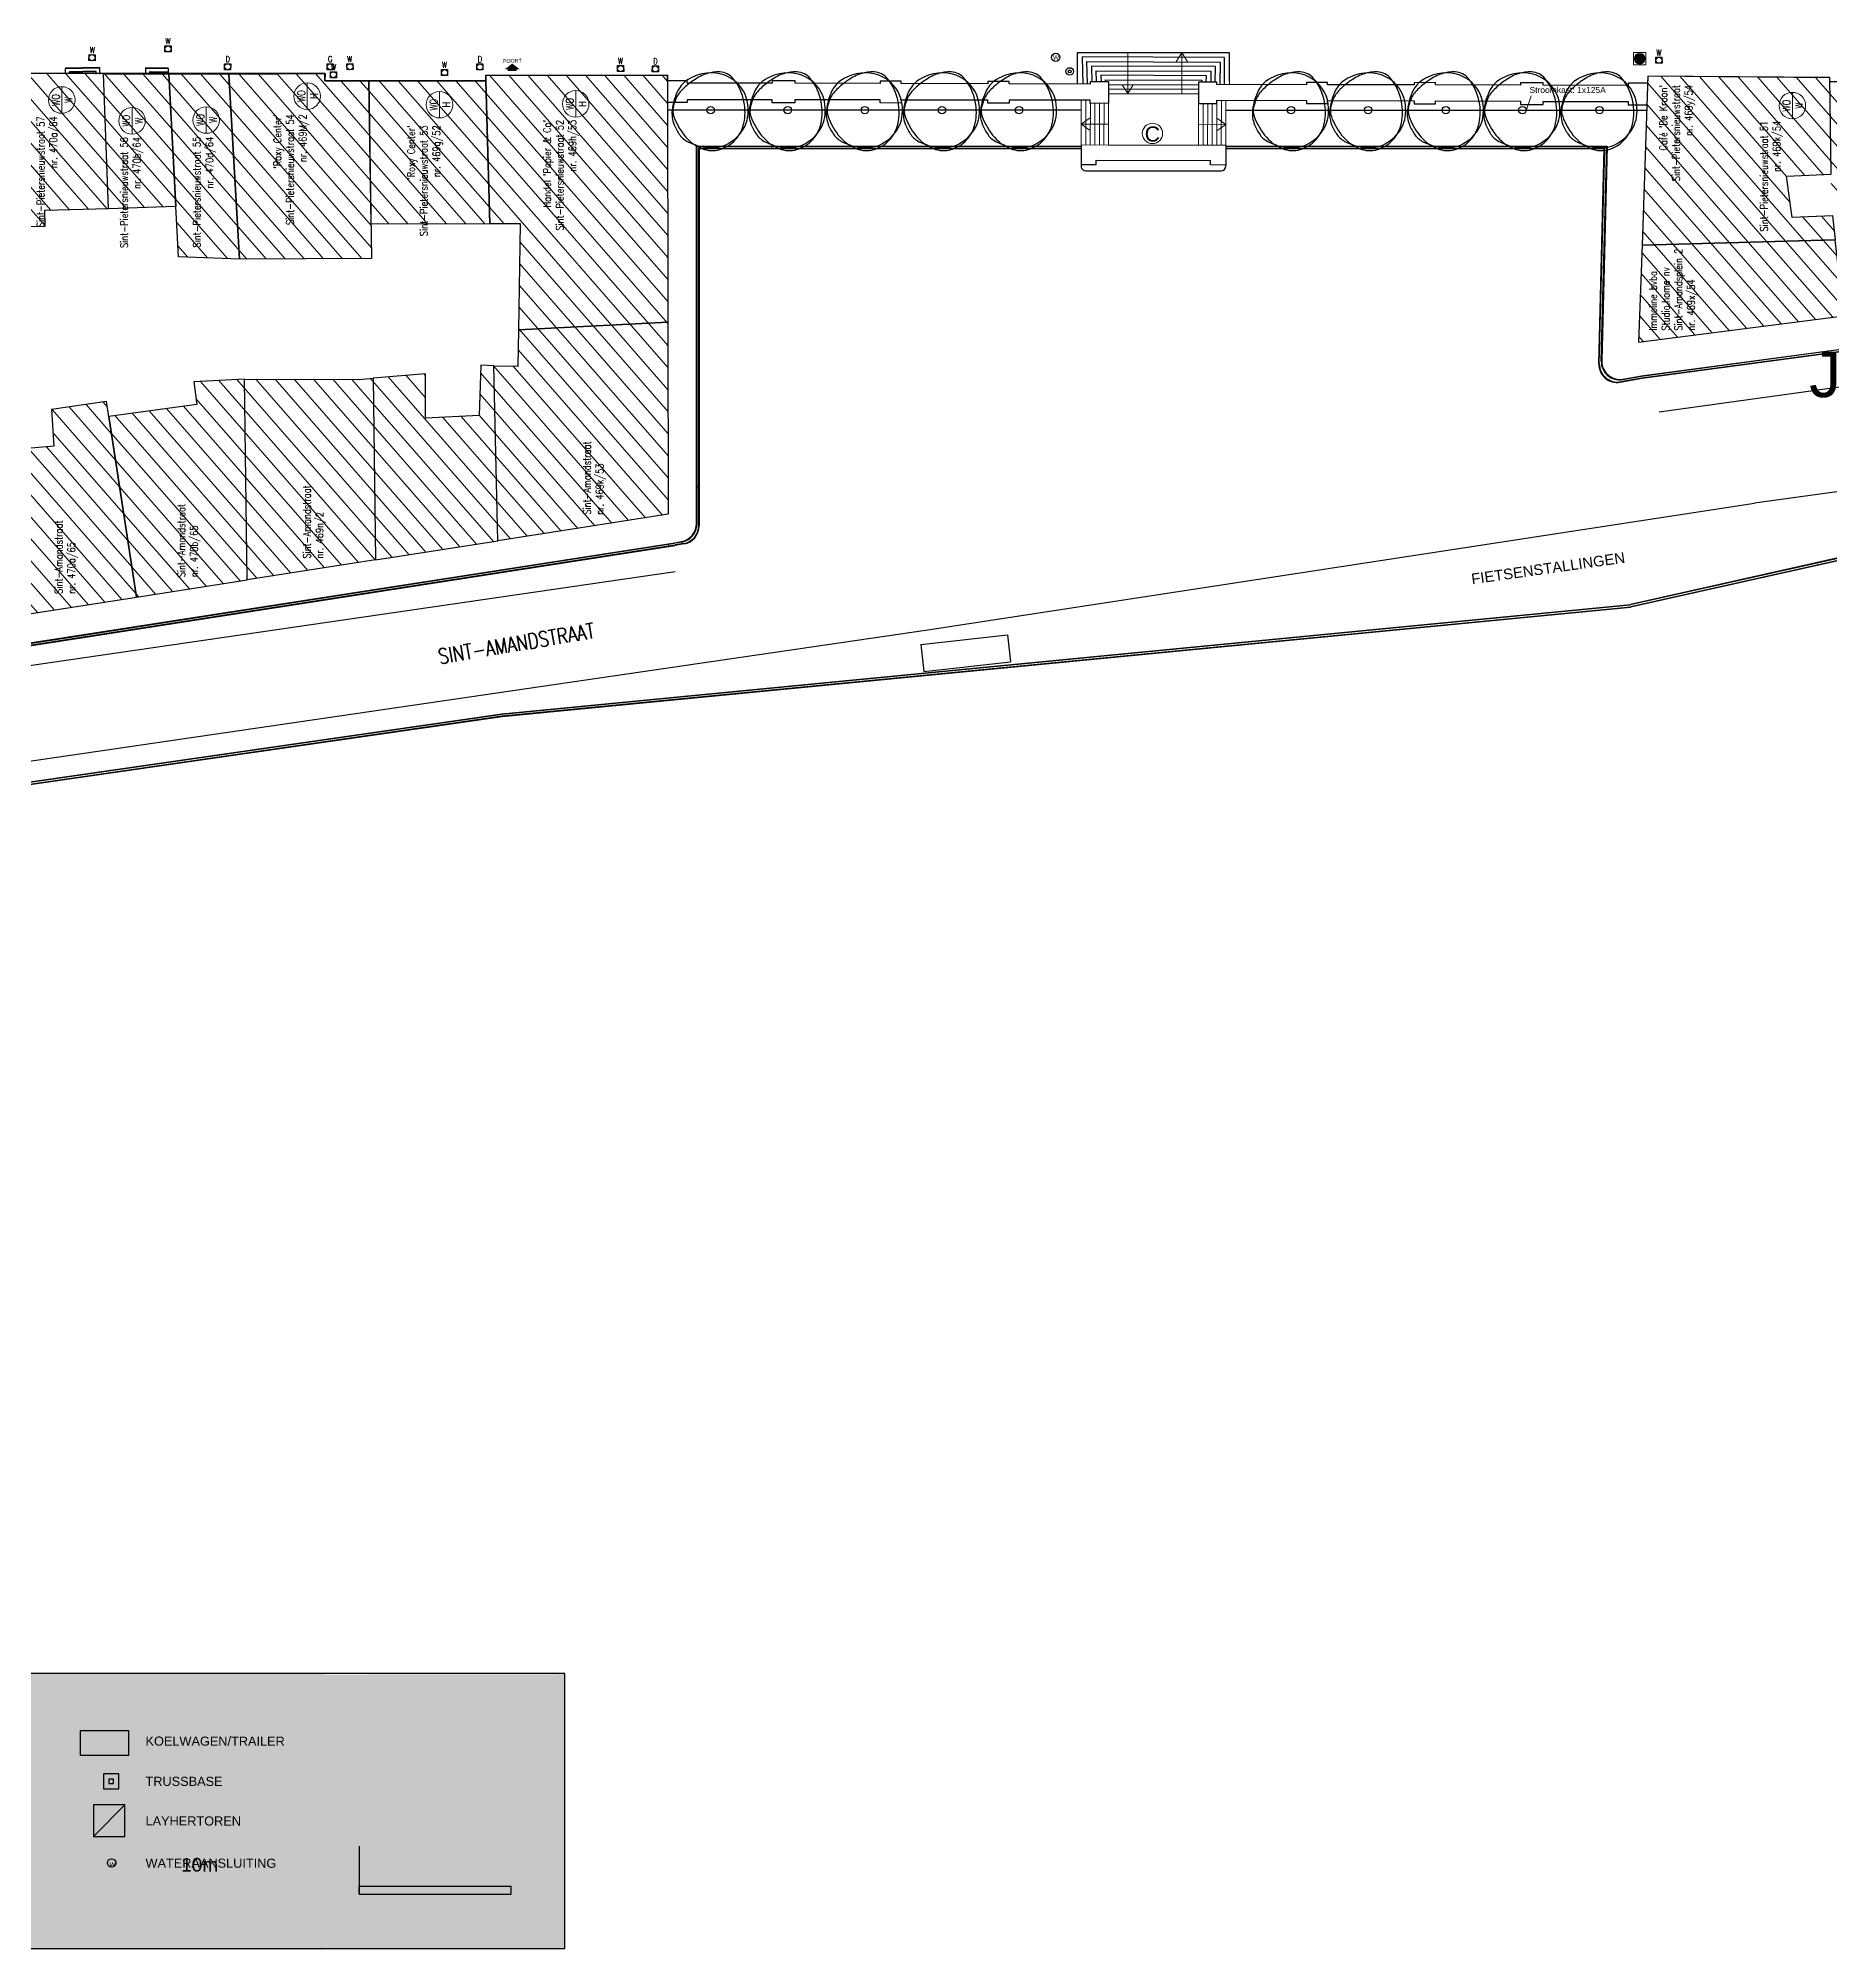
# Model space of a CAD drawing. Header units: metres. Extents: x -30504 to 105656, y -14907 to 193632.
# Drawn here: x 1481.2 to 1599.2, y 233.7 to 359.7 of the extents above; entities that cross this region are included whole.
import ezdxf
from ezdxf.enums import TextEntityAlignment as Align

# ---------------------------------------------------------------- set-up
doc = ezdxf.new("R2010")
doc.units = ezdxf.units.M
for name, color, linetype in [('0-dekseldrivers', 7, 'Continuous'), ('0-dekselgas', 7, 'Continuous'), ('0-dekselwater', 7, 'Continuous'), ('2-TEKST', 7, 'Continuous'), ('Koelcel', 162, 'Continuous'), ('legende', 7, 'Continuous'), ('Nooduitgangen', 1, 'Continuous'), ('OA-bomengroep', 7, 'Continuous'), ('OA-St Amandsplein', 1, 'Continuous'), ('OA-vuilbakken', 7, 'Continuous'), ('Podium en layher', 234, 'Continuous'), ('Truss', 196, 'Continuous'), ('Zwart', 250, 'Continuous')]:
    doc.layers.add(name, color=color, linetype=linetype)
for name, color, linetype, lineweight in [('0-WEG-TRAPPEN', 7, 'Continuous', 18), ('Lichtgrijs', 254, 'Continuous', 9), ('Video', 112, 'Continuous', 9)]:
    doc.layers.add(name, color=color, linetype=linetype, lineweight=lineweight)
doc.layers.add('Elektriciteit', color=7, linetype='Continuous', lineweight=9, true_color=0x2d8410)
doc.styles.add('AQUAFIN', font='simplex.shx', dxfattribs={"width": 0.8})
doc.styles.add('DIM', font='arial.ttf')
doc.styles.get("Standard").update_dxf_attribs({"font": 'arial.ttf'})
pattern_1 = [(131.11, (1513.5605, 374.4506), (-0.71766, -0.626275), [])]

# ---------------------------------------------------------------- blocks, each defined once
blk = doc.blocks.new('vuilbak')
at = {"layer": 'OA-vuilbakken', "ltscale": 100}
for radius in [0.025, 0.01]:
    blk.add_circle((0, 0), radius, dxfattribs=at)
blk = doc.blocks.new('dekselwater')
at = {"layer": '0-dekselwater', "linetype": 'ByBlock'}
blk.add_lwpolyline([(-0.04, 0.04), (0.04, 0.04), (0.04, -0.04), (-0.04, -0.04)], close=True, dxfattribs=at)
blk.add_circle((0, 0), 0.04, dxfattribs=at)
at = {"layer": '0-dekselwater', "style": 'AQUAFIN', "width": 0.8}
blk.add_text('W', height=0.08, dxfattribs=at).set_placement((0, 0.1), align=Align.MIDDLE)
blk = doc.blocks.new('dekselgas')
at = {"layer": '0-dekselwater', "linetype": 'ByBlock'}
blk.add_lwpolyline([(-0.04, 0.04), (0.04, 0.04), (0.04, -0.04), (-0.04, -0.04)], close=True, dxfattribs=at)
blk.add_circle((0, 0), 0.04, dxfattribs=at)
at = {"layer": '0-dekselwater', "style": 'AQUAFIN', "width": 0.8}
blk.add_text('G', height=0.08, dxfattribs=at).set_placement((0, 0.1), align=Align.MIDDLE)
blk = doc.blocks.new('dekseldrivers')
at = {"layer": '0-dekselwater', "linetype": 'ByBlock'}
blk.add_lwpolyline([(-0.04, 0.04), (0.04, 0.04), (0.04, -0.04), (-0.04, -0.04)], close=True, dxfattribs=at)
blk.add_circle((0, 0), 0.04, dxfattribs=at)
at = {"layer": '0-dekselwater', "style": 'AQUAFIN', "width": 0.8}
blk.add_text('D', height=0.08, dxfattribs=at).set_placement((0, 0.1), align=Align.MIDDLE)
blk = doc.blocks.new('c3a9gnep')
at = {"color": 0, "linetype": 'ByBlock'}
blk.add_line((0.0015, -0.1188), (0.0015, -0.1187), dxfattribs=at)
blk.add_circle((0.0024, -0.0051), 0.0117, dxfattribs=at)
for centre, radius, start, end in [((-0.0246, 0.0198), 0.0836, 119.94747, 152.28452), ((-0.0068, -0.021), 0.1135, 130.30051, 141.24542), ((0.1756, -0.236), 0.3955, 124.44579, 130.30315), ((0.0074, -0.0359), 0.1479, 95.77431, 119.94779), ((0.0327, -0.0276), 0.1428, 106.36887, 124.44775), ((0.0261, -0.0052), 0.1194, 86.58911, 106.36827), ((0.0044, -0.0062), 0.118, 51.53933, 95.77345), ((0.0298, 0.0566), 0.0575, 38.20985, 86.58549), ((-0.0526, -0.0082), 0.1624, 9.98315, 38.20995), ((0.0083, -0.0013), 0.1118, 6.02226, 51.53932), ((0.0662, -0.0279), 0.1863, 152.28514, 172.40039), ((-0.0626, -0.0057), 0.0538, 163.77968, 199.38278), ((0.0583, -0.0409), 0.1798, 154.99236, 163.77852), ((-0.0379, 0.004), 0.0737, 141.24437, 154.99062), ((-0.0709, -0.0115), 0.181, 358.88831, 9.98335), ((-0.0233, -0.0046), 0.1435, 350.23007, 6.02322), ((-0.0263, -0.0156), 0.0929, 172.39963, 201.02847), ((0.0924, 0.0489), 0.2182, 199.38194, 216.84656), ((0.0407, 0.0101), 0.1647, 201.02354, 207.82164), ((-0.0043, -0.0222), 0.1132, 316.76218, 347.04987), ((-0.049, -0.0119), 0.1591, 347.04925, 358.88769), ((0.019, -0.0119), 0.1007, 331.34738, 350.23032), ((0.0067, -0.0078), 0.1262, 207.82036, 215.5805), ((-0.0368, -0.0389), 0.0728, 215.58514, 243.38008), ((0.0262, -0.0008), 0.1354, 216.84672, 247.04623), ((0.0192, 0.0727), 0.1977, 243.38438, 260.14679), ((0.0043, -0.0132), 0.1104, 260.14572, 296.88071), ((0.0013, -0.0274), 0.1055, 285.36856, 316.76312), ((-0.0023, -0.0003), 0.1249, 296.88013, 331.34799), ((0.0066, -0.0469), 0.0853, 247.04716, 285.3699)]:
    blk.add_arc(centre, radius, start, end, dxfattribs=at)

msp = doc.modelspace()

# ---------------------------------------------------------------- hatches: boundary and pattern name
at = {"layer": 'legende', "true_color": 0xffffff}
msp.add_hatch(color=7, dxfattribs=at).paths.add_polyline_path([(1515.86, 251.87), (1492.98, 251.83), (1492.98, 233.79), (1515.86, 233.83)])
at = {"layer": 'Lichtgrijs'}
h = msp.add_hatch(dxfattribs=at)
h.set_pattern_fill('ANGLE', color=256, scale=0.01, style=0)
h.set_pattern_definition([(0.008657, (1364.92958, 357.29174), (-1.0553e-05, 0.06985), [0.0508, -0.01905]), (90.008657, (1364.92958, 357.29174), (-0.06985, -1.0553e-05), [0.0508, -0.01905])])
h.paths.add_polyline_path([(1586.32, 358.32, 1), (1587.02, 358.32, 1)])
h = msp.add_hatch(dxfattribs=at)
h.set_pattern_fill('ANSI31', color=256, scale=0.3, angle=86.11, style=0)
h.set_pattern_definition(pattern_1)
h.paths.add_polyline_path([(1456.74, 357.03), (1468.79, 357.05), (1469.38, 346.74), (1464.65, 346.52), (1464.68, 343.53), (1462.24, 343.47), (1462.07, 346.47), (1457.7, 346.49)])
h.paths.add_polyline_path([(1468.8, 356.79), (1479.42, 356.81), (1479.85, 348.01), (1469.21, 347.86)])
h.paths.add_polyline_path([(1479.41, 357.34), (1479.88, 347.27), (1481.62, 347.28), (1481.59, 348.35), (1485.78, 348.46), (1485.46, 357.33)])
h.paths.add_polyline_path([(1485.46, 357.33), (1489.77, 357.32), (1490.23, 348.59), (1485.78, 348.43)])
h.paths.add_polyline_path([(1489.77, 357.32), (1493.71, 357.31), (1494.43, 345.12), (1490.4, 345.27)])
h.paths.add_polyline_path([(1493.71, 357.31), (1500.06, 357.34), (1500.05, 356.87), (1502.95, 356.87), (1503.12, 345.15), (1494.43, 345.12)])
h.paths.add_polyline_path([(1502.95, 356.87), (1510.65, 356.87), (1510.91, 347.44), (1503.09, 347.42)])
h.paths.add_polyline_path([(1510.65, 356.86), (1510.65, 357.23), (1522.62, 357.23), (1522.64, 340.96), (1512.82, 340.45), (1512.93, 347.44), (1510.91, 347.44)])
h.paths.add_polyline_path([(1512.82, 340.45), (1522.64, 340.96), (1522.67, 328.3), (1511.45, 326.55), (1511.17, 338.09), (1512.78, 338.07)])
h.paths.add_polyline_path([(1511.17, 338.09), (1510.31, 338.12), (1510.21, 334.81), (1506.68, 334.63), (1506.68, 337.56), (1503.23, 337.28), (1503.38, 325.29), (1511.45, 326.55)])
h.paths.add_polyline_path([(1503.23, 337.28), (1503.38, 325.29), (1494.92, 323.98), (1494.75, 337.21), (1502.3, 337.19)])
h.paths.add_polyline_path([(1485.81, 334.75), (1487.63, 322.84), (1494.92, 323.98), (1494.75, 337.21), (1491.42, 337.02), (1491.6, 335.54)])
h.paths.add_polyline_path([(1477.77, 334.59), (1479.44, 321.57), (1487.63, 322.84), (1485.65, 335.73), (1482.03, 335.2), (1482.18, 332.78), (1477.96, 332.41)])
h.paths.add_polyline_path([(1469.84, 333.11), (1470.2, 320.13), (1479.44, 321.57), (1477.77, 334.59), (1474.77, 334.51), (1474.81, 333.24)])
h.paths.add_polyline_path([(1469.35, 344.95), (1480, 345), (1480.26, 339.66), (1469.63, 338.96)])
h.paths.add_polyline_path([(1458.15, 341.62), (1466.45, 341.76), (1466.62, 335.76), (1467.22, 335.79), (1467.7, 329.37), (1459.35, 328.71)])
h.paths.add_polyline_path([(1457.99, 343.35), (1466.56, 343.58), (1466.71, 341.76), (1458.15, 341.62)])
h.paths.add_polyline_path([(1457.7, 346.49), (1462.07, 346.47), (1462.26, 343.46), (1458.04, 343.35)])
h.paths.add_polyline_path([(1459.35, 328.71), (1469.97, 329.54), (1470.2, 320.13), (1460.3, 318.59)])
h = msp.add_hatch(dxfattribs=at)
h.set_pattern_fill('ANSI31', color=256, scale=0.3, angle=86.11, style=0)
h.set_pattern_definition(pattern_1)
h.paths.add_polyline_path([(1599.2, 357.08), (1587.2, 357.17), (1586.83, 346.03), (1599.58, 346.39), (1599.4, 347.97), (1596.72, 347.85), (1596.35, 350.57), (1599.28, 350.72)])
h.paths.add_polyline_path([(1599.2, 357.08), (1599.2, 356.82), (1603.93, 356.82), (1604.44, 349.56), (1599.3, 349.4)])
h.paths.add_polyline_path([(1603.93, 356.82), (1612.82, 356.82), (1613.44, 347.66), (1604.57, 347.79)])
h.paths.add_polyline_path([(1612.82, 357.29), (1618.53, 357.28), (1618.91, 348.85), (1616.74, 348.8), (1616.98, 346.53), (1614.86, 346.39), (1614.97, 345.24), (1619.15, 345.98), (1619.29, 343.84), (1613.74, 343.13), (1612.82, 356.82)])
h.paths.add_polyline_path([(1618.53, 357.28), (1624.28, 357.27), (1624.68, 344.53), (1619.29, 343.84), (1619.14, 345.98), (1622.22, 346.53), (1621.94, 348.93), (1618.91, 348.85)])
h.paths.add_polyline_path([(1629.63, 357.28), (1629.89, 349.08), (1625.22, 349.07), (1626.3, 347.38), (1626.52, 344.77), (1624.68, 344.53), (1624.28, 357.27)])
h.paths.add_polyline_path([(1629.63, 357.28), (1633.75, 357.28), (1633.75, 356.81), (1636.02, 356.81), (1636, 349.09), (1629.89, 349.08)])
h.paths.add_polyline_path([(1636.02, 356.81), (1641.86, 356.8), (1642.49, 346.82), (1635.99, 345.99)])
h.paths.add_polyline_path([(1641.86, 356.8), (1647.4, 356.8), (1647.38, 347.45), (1642.49, 346.82)])
h.paths.add_polyline_path([(1647.4, 357.04), (1655.33, 357.03), (1655.42, 355.79), (1654.31, 355.76), (1654.48, 348.36), (1647.38, 347.45), (1647.4, 356.8)])
h.paths.add_polyline_path([(1655.33, 357.03), (1659.46, 357.03), (1659.37, 348.99), (1654.48, 348.36), (1654.31, 355.78), (1655.42, 355.79)])
h.paths.add_polyline_path([(1628.11, 346.68), (1630.59, 347.02), (1630.87, 345.33), (1628.4, 345.01)])
h.paths.add_polyline_path([(1601.62, 347.26), (1604.59, 347.42), (1604.98, 342), (1600.11, 341.38), (1599.7, 345.22), (1601.7, 345.38)])
h.paths.add_polyline_path([(1586.83, 346.03), (1586.59, 339.64), (1600.11, 341.38), (1599.55, 346.39)])
at = {"layer": 'Podium en layher', "true_color": 0xffffff}
msp.add_hatch(color=7, dxfattribs=at).paths.add_polyline_path([(1499.98, 251.91), (1433.21, 251.91), (1433.21, 233.71), (1499.98, 233.71)])

# ---------------------------------------------------------------- linework, layer by layer
at = {"layer": '0-WEG-TRAPPEN'}
for p, q in [((1552.94, 358.72), (1552.94, 356.02)), ((1556.5, 358.72), (1556.14, 358.12)), ((1556.5, 356.02), (1556.5, 358.72)), ((1556.5, 358.72), (1556.87, 358.12)), ((1552.94, 356.02), (1552.58, 356.61)), ((1552.94, 356.02), (1553.3, 356.61)), ((1549.88, 355.59), (1549.87, 352.64)), ((1550.18, 355.58), (1550.17, 352.64)), ((1550.48, 355.38), (1550.47, 352.64)), ((1550.78, 355.38), (1550.77, 352.64)), ((1551.08, 355.38), (1551.07, 352.64)), ((1551.38, 355.38), (1551.37, 352.64)), ((1551.68, 355.39), (1551.67, 352.63)), ((1557.61, 355.37), (1557.6, 352.62)), ((1557.91, 355.38), (1557.9, 352.62)), ((1558.21, 355.38), (1558.2, 352.62)), ((1558.51, 355.38), (1558.5, 352.62)), ((1558.81, 355.58), (1558.8, 352.62)), ((1559.11, 355.58), (1559.1, 352.62)), ((1559.41, 355.58), (1559.4, 352.62)), ((1549.87, 354.01), (1550.47, 354.43)), ((1551.67, 354.01), (1549.87, 354.01)), ((1549.87, 354.01), (1550.46, 353.58)), ((1557.61, 354), (1559.4, 353.99)), ((1559.4, 353.99), (1558.81, 354.41)), ((1559.4, 353.99), (1558.81, 353.56)), ((1551.67, 352.63), (1549.87, 352.64)), ((1557.6, 352.62), (1559.4, 352.62))]:
    msp.add_line(p, q, dxfattribs=at)
for points in [[(1482.96, 357.35), (1482.96, 357.71), (1485.19, 357.77), (1485.2, 357.36)], [(1488.26, 357.36), (1488.26, 357.74), (1489.72, 357.73), (1489.72, 357.36)], [(1549.64, 356.65), (1549.63, 358.72), (1559.62, 358.72), (1559.64, 356.62)], [(1549.64, 356.65), (1549.63, 358.72), (1559.62, 358.72), (1559.64, 356.62)], [(1549.98, 356.65), (1549.94, 358.44), (1559.32, 358.4), (1559.31, 356.74)], [(1550.28, 356.65), (1550.25, 358.14), (1559.02, 358.1), (1559.01, 356.74)], [(1550.58, 356.78), (1550.55, 357.84), (1558.72, 357.8), (1558.71, 356.78)], [(1483.21, 357.35), (1483.21, 357.47), (1484.95, 357.52), (1484.95, 357.35)], [(1488.51, 357.36), (1488.51, 357.49), (1489.72, 357.48)], [(1550.88, 356.79), (1550.86, 357.53), (1558.42, 357.5), (1558.41, 356.78)], [(1551.18, 356.79), (1551.17, 357.23), (1558.12, 357.2), (1558.11, 356.78)], [(1551.48, 356.79), (1551.48, 356.93), (1557.82, 356.91), (1557.81, 356.78)], [(1551.67, 356.63), (1557.61, 356.61)], [(1551.67, 356.33), (1557.61, 356.31)], [(1551.68, 356.03), (1557.61, 356.01)], [(1551.67, 352.63), (1557.6, 352.62)]]:
    msp.add_lwpolyline(points, dxfattribs=at)
at = {"layer": '2-TEKST', "color": 7, "linetype": 'ByBlock', "ltscale": 100}
msp.add_lwpolyline([(1512.39, 357.62, 1, 0, 0), (1512.39, 358, 0, 0, 0)], format="xyseb", dxfattribs=at)
at = {"layer": '2-TEKST', "color": 7, "linetype": 'ByBlock', "ltscale": 100, "const_width": 0.6}
msp.add_lwpolyline([(1512.39, 357.51), (1512.39, 357.66)], dxfattribs=at)
at = {"layer": 'Elektriciteit'}
msp.add_line((1579.22, 354.96), (1579.51, 355.87), dxfattribs=at)
at = {"layer": 'Koelcel'}
msp.add_lwpolyline([(1487.12, 246.53), (1487.12, 248.13), (1483.92, 248.13), (1483.92, 246.53)], close=True, dxfattribs=at)
at = {"layer": 'Lichtgrijs'}
for p, q in [((1482.71, 356.48), (1482.71, 354.73)), ((1498.88, 356.73), (1498.88, 354.98)), ((1507.6, 356.17), (1507.6, 354.42)), ((1516.57, 356.21), (1516.57, 354.46)), ((1596.73, 356.1), (1596.73, 354.35)), ((1487.34, 355.11), (1487.34, 353.36)), ((1492.23, 355.16), (1492.23, 353.41))]:
    msp.add_line(p, q, dxfattribs=at)
msp.add_lwpolyline([(1586.27, 357.92), (1586.27, 358.72), (1587.07, 358.72), (1587.07, 357.92), (1586.27, 357.92)], dxfattribs=at)
for centre, radius in [((1586.67, 358.32), 0.35), ((1482.71, 355.6), 0.875), ((1498.88, 355.85), 0.875), ((1507.6, 355.29), 0.875), ((1516.57, 355.34), 0.875), ((1596.73, 355.23), 0.875), ((1487.34, 354.23), 0.875), ((1492.23, 354.28), 0.875)]:
    msp.add_circle(centre, radius, dxfattribs=at)
at = {"layer": 'Nooduitgangen'}
for centre in [(1548.2, 358.41), (1485.99, 239.43)]:
    msp.add_circle(centre, 0.275, dxfattribs=at)
at = {"layer": 'OA-St Amandsplein', "color": 252, "const_width": 0.01}
for points in [[(1522.6, 357.21), (1522.67, 328.3)], [(1586.62, 339.64), (1587.2, 357.15)]]:
    msp.add_lwpolyline(points, dxfattribs=at)
at = {"layer": 'Podium en layher'}
msp.add_line((1484.8, 241.18), (1486.87, 243.25), dxfattribs=at)
msp.add_lwpolyline([(1486.87, 243.25), (1484.8, 243.25), (1484.8, 241.18), (1486.87, 241.18)], close=True, dxfattribs=at)
at = {"layer": 'Truss'}
for points in [[(1486.47, 245.31), (1485.47, 245.31), (1485.47, 244.31), (1486.47, 244.31)], [(1486.12, 244.96), (1485.82, 244.96), (1485.82, 244.66), (1486.12, 244.66)]]:
    msp.add_lwpolyline(points, close=True, dxfattribs=at)
at = {"layer": 'Video'}
msp.add_circle((1554.57, 353.4), 0.671, dxfattribs=at)
at = {"layer": 'Zwart'}
for p, q in [((1500.05, 357.34), (1479.41, 357.34)), ((1500.05, 356.87), (1500.05, 357.34)), ((1510.66, 356.86), (1500.05, 356.87)), ((1522.62, 357.23), (1510.66, 357.22)), ((1510.66, 357.22), (1510.66, 356.86)), ((1522.62, 356.86), (1522.62, 357.23)), ((1523.92, 356.86), (1522.62, 356.86)), ((1523.92, 356.71), (1523.92, 356.86)), ((1529.52, 356.7), (1523.92, 356.71)), ((1531.02, 356.86), (1529.52, 356.86)), ((1529.52, 356.86), (1529.52, 356.7)), ((1531.02, 356.7), (1531.02, 356.86)), ((1536.62, 356.68), (1531.02, 356.7)), ((1538.02, 356.83), (1536.62, 356.83)), ((1536.62, 356.83), (1536.62, 356.68)), ((1538.02, 356.68), (1538.02, 356.83)), ((1543.72, 356.66), (1538.02, 356.68)), ((1545.12, 356.81), (1543.72, 356.81)), ((1543.72, 356.81), (1543.72, 356.66)), ((1545.12, 356.66), (1545.12, 356.81)), ((1550.47, 356.65), (1545.12, 356.66)), ((1551.67, 356.79), (1550.47, 356.8)), ((1550.47, 356.8), (1550.47, 356.65)), ((1551.67, 356.79), (1551.67, 356.79)), ((1551.67, 356.79), (1551.67, 356.79)), ((1551.67, 356.79), (1551.67, 356.79)), ((1558.81, 356.78), (1557.61, 356.78)), ((1557.61, 356.78), (1557.61, 356.78)), ((1557.61, 356.78), (1557.61, 356.78)), ((1557.61, 356.78), (1557.61, 356.78)), ((1557.61, 356.78), (1557.61, 356.78)), ((1557.61, 356.78), (1557.61, 356.78)), ((1557.61, 356.78), (1557.61, 356.78)), ((1558.81, 356.63), (1558.81, 356.78)), ((1564.71, 356.61), (1558.81, 356.63)), ((1566.11, 356.76), (1564.71, 356.76)), ((1564.71, 356.76), (1564.71, 356.61)), ((1566.11, 356.61), (1566.11, 356.76)), ((1571.81, 356.59), (1566.11, 356.61)), ((1573.21, 356.75), (1571.81, 356.74)), ((1571.81, 356.74), (1571.81, 356.59)), ((1573.21, 356.59), (1573.21, 356.75)), ((1578.81, 356.58), (1573.21, 356.59)), ((1580.31, 356.74), (1578.81, 356.74)), ((1578.81, 356.74), (1578.81, 356.58)), ((1580.31, 356.58), (1580.31, 356.74)), ((1585.91, 356.56), (1580.31, 356.58)), ((1587.18, 356.71), (1585.91, 356.71)), ((1585.91, 356.71), (1585.91, 356.56)), ((1587.2, 357.17), (1587.18, 356.71)), ((1599.19, 357.06), (1587.2, 357.17)), ((1599.19, 356.8), (1599.19, 357.06)), ((1612.8, 356.79), (1599.19, 356.8)), ((1523.92, 355.43), (1522.62, 355.43)), ((1529.52, 355.61), (1523.92, 355.61)), ((1523.92, 355.61), (1523.92, 355.43)), ((1529.52, 355.41), (1529.52, 355.61)), ((1531.01, 355.41), (1529.52, 355.41)), ((1536.62, 355.61), (1531.01, 355.61)), ((1531.01, 355.61), (1531.01, 355.41)), ((1536.62, 355.41), (1536.62, 355.61)), ((1538.02, 355.4), (1536.62, 355.41)), ((1543.72, 355.59), (1538.02, 355.59)), ((1538.02, 355.59), (1538.02, 355.4)), ((1543.72, 355.39), (1543.72, 355.59)), ((1545.12, 355.39), (1543.72, 355.39)), ((1550.47, 355.58), (1545.12, 355.59)), ((1545.12, 355.59), (1545.12, 355.39)), ((1550.47, 355.38), (1550.47, 355.58)), ((1551.68, 355.39), (1550.47, 355.38)), ((1557.61, 355.38), (1558.8, 355.38)), ((1558.8, 355.38), (1558.8, 355.58)), ((1558.8, 355.58), (1564.71, 355.56)), ((1564.71, 355.56), (1564.71, 355.36)), ((1564.71, 355.36), (1566.11, 355.36)), ((1566.11, 355.36), (1566.11, 355.56)), ((1566.11, 355.56), (1571.81, 355.55)), ((1571.81, 355.55), (1571.81, 355.34)), ((1571.81, 355.34), (1573.21, 355.34)), ((1573.21, 355.34), (1573.21, 355.54)), ((1573.21, 355.54), (1578.81, 355.52)), ((1578.81, 355.52), (1578.81, 355.31)), ((1578.81, 355.31), (1580.31, 355.31)), ((1580.31, 355.31), (1580.31, 355.51)), ((1580.31, 355.51), (1585.91, 355.5)), ((1585.91, 355.5), (1585.91, 355.29)), ((1585.91, 355.29), (1587.14, 355.29)), ((1549.88, 354.94), (1522.62, 354.94)), ((1559.41, 354.94), (1587.12, 354.94)), ((1524.52, 352.56), (1549.87, 352.56)), ((1524.52, 327.68), (1524.52, 352.56)), ((1524.55, 352.53), (1549.87, 352.53)), ((1524.55, 327.65), (1524.55, 352.53)), ((1524.67, 352.41), (1549.87, 352.41)), ((1524.67, 327.55), (1524.67, 352.41)), ((1549.87, 352.38), (1524.7, 352.38)), ((1524.7, 352.38), (1524.7, 327.53)), ((1529.49, 352.53), (1529.49, 352.56)), ((1529.49, 352.41), (1529.49, 352.53)), ((1529.49, 352.38), (1529.49, 352.41)), ((1549.87, 352.64), (1549.87, 351.34)), ((1550.87, 351.64), (1558.4, 351.62)), ((1550.87, 351.34), (1550.87, 351.64)), ((1558.4, 351.32), (1558.4, 351.62)), ((1559.4, 352.62), (1559.4, 351.31)), ((1559.4, 352.56), (1584.53, 352.56)), ((1559.4, 352.53), (1584.5, 352.53)), ((1584.34, 352.38), (1559.4, 352.38)), ((1581.06, 352.41), (1584.37, 352.41)), ((1583.98, 338.21), (1584.34, 352.38)), ((1584.01, 338.24), (1584.37, 352.41)), ((1584.14, 338.39), (1584.5, 352.53)), ((1584.53, 352.56), (1584.17, 338.42)), ((1584.52, 352.41), (1584.52, 352.41)), ((1584.53, 352.53), (1584.53, 352.53)), ((1549.87, 351.34), (1550.87, 351.34)), ((1549.87, 351.34), (1549.87, 351.24)), ((1550.17, 350.94), (1559.1, 350.94)), ((1559.4, 351.31), (1558.4, 351.32)), ((1559.4, 351.24), (1559.4, 351.31)), ((1586.8, 337.42), (1659.04, 347.15)), ((1659.02, 347.12), (1586.8, 337.39)), ((1659.04, 347), (1586.82, 337.27)), ((1659.04, 346.97), (1586.83, 337.24)), ((1644.65, 342.93), (1587.96, 335.02)), ((1654.94, 337.75), (1586.04, 322.33)), ((1654.94, 337.78), (1586.06, 322.36)), ((1654.97, 337.6), (1586.06, 322.18)), ((1654.97, 337.63), (1586.09, 322.21)), ((1586.83, 337.24), (1585.39, 336.99)), ((1586.82, 337.27), (1585.42, 337.03)), ((1586.8, 337.39), (1585.54, 337.17)), ((1585.57, 337.21), (1586.8, 337.42)), ((1647.26, 336.42), (1594.24, 329.03)), ((1524.57, 330.1), (1524.6, 330.1)), ((1524.6, 330.1), (1524.72, 330.1)), ((1524.72, 330.1), (1524.75, 330.1)), ((1539.77, 320.69), (1594.24, 329.03)), ((1460.72, 316.58), (1523.12, 326.28)), ((1460.72, 316.55), (1523.13, 326.25)), ((1460.85, 316.76), (1523.1, 326.42)), ((1460.86, 316.73), (1523.1, 326.39)), ((1522.67, 326.36), (1522.67, 326.33)), ((1522.67, 326.33), (1522.69, 326.21)), ((1523.1, 326.42), (1523.52, 326.5)), ((1523.55, 326.47), (1523.1, 326.39)), ((1523.67, 326.37), (1523.12, 326.28)), ((1523.7, 326.35), (1523.13, 326.25)), ((1522.69, 326.21), (1522.7, 326.18)), ((1462.6, 315.71), (1523.13, 324.53)), ((1511.71, 315.16), (1586.06, 322.36)), ((1511.72, 315.13), (1586.04, 322.33)), ((1511.73, 315.01), (1586.09, 322.21)), ((1511.73, 314.98), (1586.06, 322.18)), ((1472.51, 310.85), (1539.77, 320.69)), ((1539.31, 319.73), (1545.03, 320.36)), ((1545.03, 320.36), (1545.22, 318.57)), ((1539.31, 319.73), (1539.51, 317.94)), ((1539.51, 317.94), (1545.22, 318.57)), ((1473.55, 309.66), (1511.71, 315.16)), ((1473.56, 309.63), (1511.72, 315.13)), ((1473.58, 309.51), (1511.73, 315.01)), ((1473.59, 309.48), (1511.73, 314.98)), ((1502.31, 240.54), (1502.31, 237.37)), ((1502.31, 240.54), (1502.31, 237.37)), ((1502.31, 237.37), (1502.31, 237.87)), ((1502.31, 237.37), (1502.31, 237.87))]:
    msp.add_line(p, q, dxfattribs=at)
at = {"layer": 'Zwart', "color": 250, "linetype": 'Continuous'}
for points in [[(1549.64, 356.64), (1549.63, 358.71), (1559.62, 358.72), (1559.63, 356.85)], [(1559.31, 356.62), (1559.32, 358.4), (1549.94, 358.44), (1549.98, 356.65)], [(1550.28, 356.65), (1550.25, 358.14), (1559.02, 358.1), (1559.01, 356.63)], [(1558.71, 356.78), (1558.72, 357.8), (1550.55, 357.84), (1550.58, 356.78)], [(1482.96, 357.32), (1482.96, 357.67), (1485.19, 357.73), (1485.2, 357.31)], [(1483.21, 357.32), (1483.21, 357.43), (1484.95, 357.48), (1484.95, 357.31)], [(1488.26, 357.31), (1488.26, 357.69), (1489.72, 357.67), (1489.72, 357.31)], [(1488.51, 357.31), (1488.51, 357.44), (1489.72, 357.42), (1489.72, 357.31)], [(1550.88, 356.79), (1550.86, 357.53), (1558.42, 357.5), (1558.41, 356.78)], [(1558.11, 356.78), (1558.12, 357.2), (1551.17, 357.23), (1551.18, 356.79)], [(1551.48, 356.79), (1551.48, 356.93), (1557.82, 356.91), (1557.81, 356.78)], [(1551.67, 356.63), (1557.61, 356.61)], [(1551.67, 356.33), (1557.61, 356.31)], [(1551.68, 356.03), (1557.61, 356.01)]]:
    msp.add_lwpolyline(points, dxfattribs=at)
at = {"layer": 'Zwart', "color": 250}
for points in [[(1479.41, 357.34), (1479.88, 347.27), (1481.62, 347.28), (1481.59, 348.35), (1485.78, 348.46), (1485.46, 357.33)], [(1485.46, 357.33), (1489.77, 357.32), (1490.23, 348.59), (1485.78, 348.43)], [(1489.77, 357.32), (1493.71, 357.31), (1494.43, 345.12), (1490.4, 345.27)], [(1493.71, 357.31), (1500.06, 357.34), (1500.05, 356.87), (1502.95, 356.87), (1503.12, 345.15), (1494.43, 345.12)], [(1502.95, 356.87), (1510.65, 356.87), (1510.91, 347.44), (1503.09, 347.42)], [(1510.65, 356.86), (1510.65, 357.23), (1522.62, 357.23), (1522.64, 340.96), (1512.82, 340.45), (1512.93, 347.44), (1510.91, 347.44)], [(1599.2, 357.08), (1587.2, 357.17), (1586.83, 346.03), (1599.58, 346.39), (1599.4, 347.97), (1596.72, 347.85), (1596.35, 350.57), (1599.28, 350.72)], [(1586.83, 346.03), (1586.59, 339.64), (1600.11, 341.38), (1599.55, 346.39)], [(1512.82, 340.45), (1522.64, 340.96), (1522.67, 328.3), (1511.45, 326.55), (1511.17, 338.09), (1512.78, 338.07)], [(1511.17, 338.09), (1510.31, 338.12), (1510.21, 334.81), (1506.68, 334.63), (1506.68, 337.56), (1503.23, 337.28), (1503.38, 325.29), (1511.45, 326.55)], [(1485.81, 334.75), (1487.63, 322.84), (1494.92, 323.98), (1494.75, 337.21), (1491.42, 337.02), (1491.6, 335.54), (1485.81, 334.75)], [(1503.23, 337.28), (1503.38, 325.29), (1494.92, 323.98), (1494.75, 337.21), (1502.3, 337.19)], [(1477.77, 334.59), (1479.44, 321.57), (1487.63, 322.84), (1485.65, 335.73), (1482.03, 335.2), (1482.18, 332.78), (1477.96, 332.41)]]:
    msp.add_lwpolyline(points, close=True, dxfattribs=at)
for points in [[(1551.67, 356.79), (1551.68, 355.39)], [(1557.61, 356.78), (1557.61, 355.38)]]:
    msp.add_lwpolyline(points, dxfattribs=at)
at = {"layer": 'Zwart'}
for points in [[(1433.21, 233.79), (1515.86, 233.79), (1515.86, 251.92), (1433.21, 251.92)], [(1502.31, 237.37), (1512.31, 237.37), (1512.31, 237.87), (1502.31, 237.87)]]:
    msp.add_lwpolyline(points, close=True, dxfattribs=at)
for centre, radius, start, end in [((1550.17, 351.24), 0.3, 179.8535, 270), ((1559.1, 351.24), 0.3, 270, 0), ((1585.18, 338.18), 1.2, 178.5519, 279.7944), ((1585.21, 338.21), 1.2, 178.5519, 279.7944), ((1585.34, 338.36), 1.2, 178.5519, 279.7944), ((1585.37, 338.39), 1.2, 178.5522, 279.7944), ((1523.32, 327.68), 1.2, 279.7944, 0), ((1523.35, 327.65), 1.2, 279.7944, 0), ((1523.47, 327.55), 1.2, 279.7944, 0), ((1523.5, 327.53), 1.2, 279.7944, 0)]:
    msp.add_arc(centre, radius, start, end, dxfattribs=at)

# ---------------------------------------------------------------- block references
at = {"layer": '0-dekseldrivers', "xscale": 5, "yscale": 5, "zscale": 5}
for p, rotation in [((1493.64, 357.79), 359.154130251983), ((1510.26, 357.78), 359.5633920440895), ((1521.82, 357.65), 359.4777758312988)]:
    msp.add_blockref('dekseldrivers', p, dxfattribs=dict(at, rotation=rotation))
at = {"layer": '0-dekselgas', "xscale": 5, "yscale": 5, "zscale": 5, "rotation": 0.7574341321873864}
msp.add_blockref('dekselgas', (1500.4, 357.79), dxfattribs=at)
at = {"layer": 'Lichtgrijs'}
for p, xscale, yscale, zscale, rotation in [((1484.71, 358.39), 5, 5, 5, 357.4565360955879), ((1489.71, 358.97), 5, 5, 5, 0.4134287364724921), ((1500.61, 357.26), 5, 5, 5, 358.6048308527268), ((1501.7, 357.79), 5, 5, 5, 2.582988557146398), ((1507.93, 357.41), 5, 5, 5, 359.8573047284142), ((1519.53, 357.67), 4.999999999999999, 4.999999999999999, 4.999999999999999, 0.5951505497147521), ((1587.94, 358.22), 5, 5, 5, 0.1341387453331361)]:
    msp.add_blockref('dekselwater', p, dxfattribs=dict(at, xscale=xscale, yscale=yscale, zscale=zscale, rotation=rotation))
at = {"layer": 'OA-bomengroep', "color": 98, "linetype": 'Continuous', "true_color": 0x006100, "zscale": 7}
for p, xscale, yscale, rotation in [((1525.41, 355.04), 21.00000000000001, 21.00000000000001, 0.9521714362956435), ((1530.49, 355.04), 21.00000000000001, 21.00000000000001, 0.9521714362956435), ((1535.57, 355.04), 21.00000000000002, 21.00000000000002, 0.9521714362956438), ((1540.65, 355.04), 21.00000000000002, 21.00000000000002, 0.9521714362956438), ((1545.73, 355.04), 21.00000000000002, 21.00000000000002, 0.9521714362956438), ((1563.65, 355.04), 21.00000000000002, 21.00000000000002, 0.9521714362956438), ((1568.73, 355.04), 21.00000000000002, 21.00000000000002, 0.9521714362956434), ((1573.85, 355.04), 21.00000000000004, 21.00000000000004, 0.9521714362956435), ((1578.89, 355.04), 21.00000000000003, 21.00000000000003, 0.9521714362956434), ((1583.97, 355.04), 21.00000000000003, 21.00000000000003, 0.9521714362956434)]:
    msp.add_blockref('c3a9gnep', p, dxfattribs=dict(at, xscale=xscale, yscale=yscale, rotation=rotation))
at = {"layer": 'OA-vuilbakken', "xscale": 10, "yscale": 10, "zscale": 10}
msp.add_blockref('vuilbak', (1549.12, 357.48), dxfattribs=at)

# ---------------------------------------------------------------- texts
at = {"layer": '2-TEKST', "color": 7, "linetype": 'ByBlock', "ltscale": 100, "insert": (1511.77, 358.29), "char_height": 0.25, "width": 1.2706, "attachment_point": 1, "rotation": 1.1721}
msp.add_mtext('POORT', dxfattribs=at)
at = {"layer": 'Lichtgrijs', "char_height": 0.5, "rotation": 90, "style": 'AQUAFIN'}
for s, insert, width, attachment_point in [("Café 'De Kroon'\\PSint-Pietersnieuwstraat \\Pnr. 469y/54", (1587.98, 356.59), 9.203, 3), ('WO\\PW', (1482.74, 355.6), 1.754, 5), ('WO\\PH', (1498.91, 355.86), 1.754, 5), ('WO\\PH', (1507.63, 355.29), 1.754, 5), ('WO\\PH', (1516.6, 355.34), 1.754, 5), ('WO\\PW', (1596.76, 355.23), 1.754, 5), ('Sint-Pietersnieuwstraat 57\\Pnr. 470a/64', (1481.07, 354.52), 9.203, 3), ('WO\\PW', (1487.37, 354.23), 1.754, 5), ('WO\\PW', (1492.26, 354.29), 1.754, 5), ("'Roxy Center'\\PSint-Pietersnieuwstraat 54\\Pnr. 469M/2", (1496.67, 354.66), 9.203, 3), ("Handel 'Papier & Co'\\PSint-Pietersnieuwstraat 52\\Pnr. 469h/53", (1514.44, 354.29), 9.203, 3), ('Sint-Pietersnieuwstraat 51\\Pnr. 469k/54', (1594.61, 354.23), 9.203, 3), ('Sint-Pietersnieuwstraat 56\\Pnr. 470b/64', (1486.57, 353.15), 9.203, 3), ('Sint-Pietersnieuwstraat 55\\Pnr. 470d/64', (1491.36, 353.18), 9.203, 3), ("'Roxy Center'\\PSint-Pietersnieuwstraat 53\\Pnr. 469g/52", (1505.48, 353.93), 9.203, 3), ('Immoline bvba\\PStudio.home nv\\PSint-Amandsplein 2\\Pnr. 469x/54', (1587.3, 340.4), 9.203, 1), ('Sint-Amandstraat\\Pnr. 469k/53', (1517.06, 328.27), 9.203, 1), ('Sint-Amandstraat\\Pnr. 469n/2', (1498.61, 325.38), 9.203, 1), ('Sint-Amandstraat\\Pnr. 470b/65', (1490.34, 324.15), 9.203, 1), ('Sint-Amandstraat\\Pnr. 470a/65', (1482.26, 323.06), 9.203, 1)]:
    msp.add_mtext(s, dxfattribs=dict(at, insert=insert, width=width, attachment_point=attachment_point))
at = {"layer": 'Zwart', "style": 'AQUAFIN', "width": 0.8}
msp.add_text('SINT-AMANDSTRAAT', height=1, rotation=9.5913, dxfattribs=at).set_placement((1507.61, 318.42))
at = {"layer": 'Zwart', "char_height": 0.3, "attachment_point": 1}
for width, insert in [(66.9929, (1548.02, 358.56)), (21.4471, (1485.86, 239.46))]:
    msp.add_mtext_dynamic_manual_height_columns('{\\C1;W}', width=width, gutter_width=655.17, heights=[0], dxfattribs=dict(at, insert=insert))
at = {"layer": 'Zwart', "attachment_point": 1, "style": 'DIM'}
for s, width, insert, char_height in [('\\pxsm1,qc;Stroomkast: 1x125A', 21.7291, (1571.06, 356.46), 0.4), ('\\pxqc;C', 9.7264, (1549.7, 353.86), 1), ('\\pxqc;J', 66.9929, (1565.39, 339.02), 3), ('\\pxqc,t67;10m', 35.365, (1474.11, 239.76), 0.9)]:
    msp.add_mtext_dynamic_manual_height_columns(s, width=width, gutter_width=655.17, heights=[0], dxfattribs=dict(at, insert=insert, char_height=char_height))
for s, insert, char_height, rotation in [('\\pxqc;{\\H1.75x;FIETSENSTALLINGEN}', (1066.14, 252.22), 0.4, 8.0623), ('KOELWAGEN/TRAILER', (1488.23, 247.76), 0.6, 359.9405), ('TRUSSBASE', (1488.23, 245.11), 0.6, 359.9405), ('LAYHERTOREN', (1488.23, 242.5), 0.6, 359.9405), ('WATERAANSLUITING', (1488.23, 239.72), 0.6, 359.9405)]:
    msp.add_mtext_dynamic_manual_height_columns(s, width=1039.1667, gutter_width=655.17, heights=[0], dxfattribs=dict(at, insert=insert, char_height=char_height, rotation=rotation))

doc.saveas('drawing.dxf')
